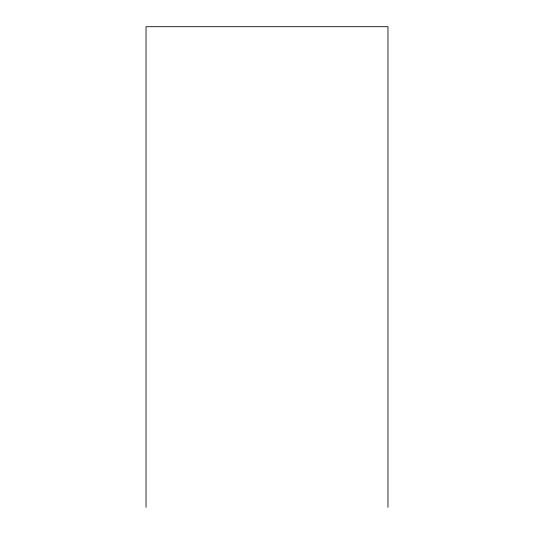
<?xml version="1.0" encoding="UTF-8"?>
<svg xmlns="http://www.w3.org/2000/svg" width="534" height="534" viewBox="0 0 534 534"><rect width="100%" height="100%" fill="white"/><g stroke="black" fill="none" stroke-linecap="round" stroke-linejoin="round"><path stroke-width="0.8" d="M387.964 507.3L387.964 26.7L146.036 26.7L146.036 507.3"/></g></svg>
